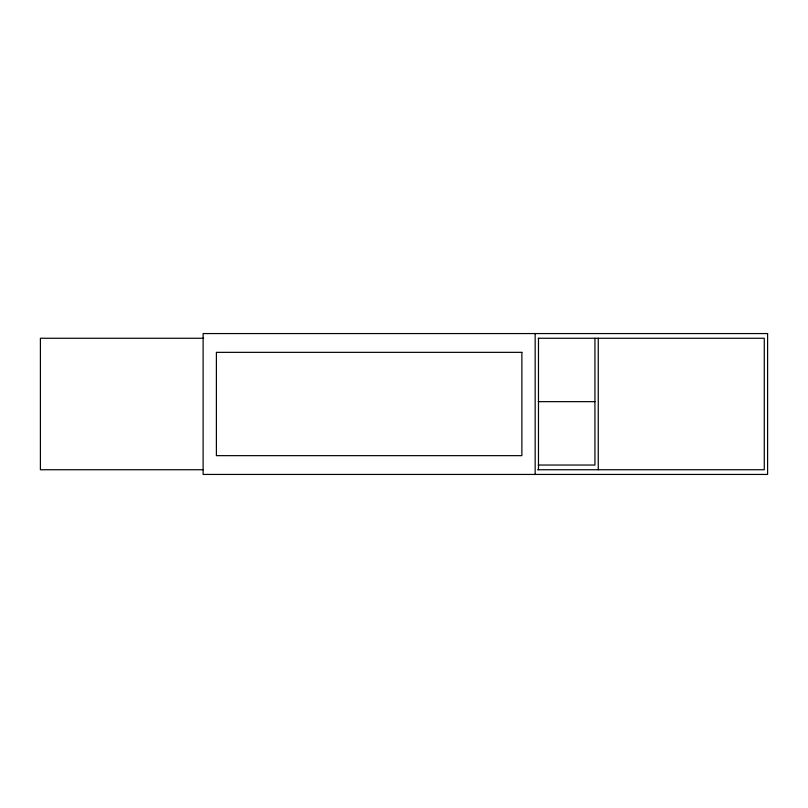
<?xml version="1.0" encoding="UTF-8"?>
<svg xmlns="http://www.w3.org/2000/svg" width="808" height="808" viewBox="0 0 808 808"><rect width="100%" height="100%" fill="white"/><g stroke="black" fill="none" stroke-linecap="round" stroke-linejoin="round"><path stroke-width="1.21" d="M203.677 338.259L40.4 338.259L40.4 469.741L203.121 469.741M538.249 338.259L764.277 338.259L764.277 469.741L537.704 469.741M538.249 401.657L594.93 401.657M538.249 465.044L594.93 465.044L594.93 338.259M598.253 338.259L598.253 469.741M538.481 338.259L538.481 469.741M535.159 333.563L535.159 474.437M767.6 333.563L203.111 333.563L203.111 474.437L767.6 474.437L767.6 333.563M521.877 352.349L216.393 352.349L216.393 455.651L521.877 455.651L521.877 352.349"/></g></svg>
